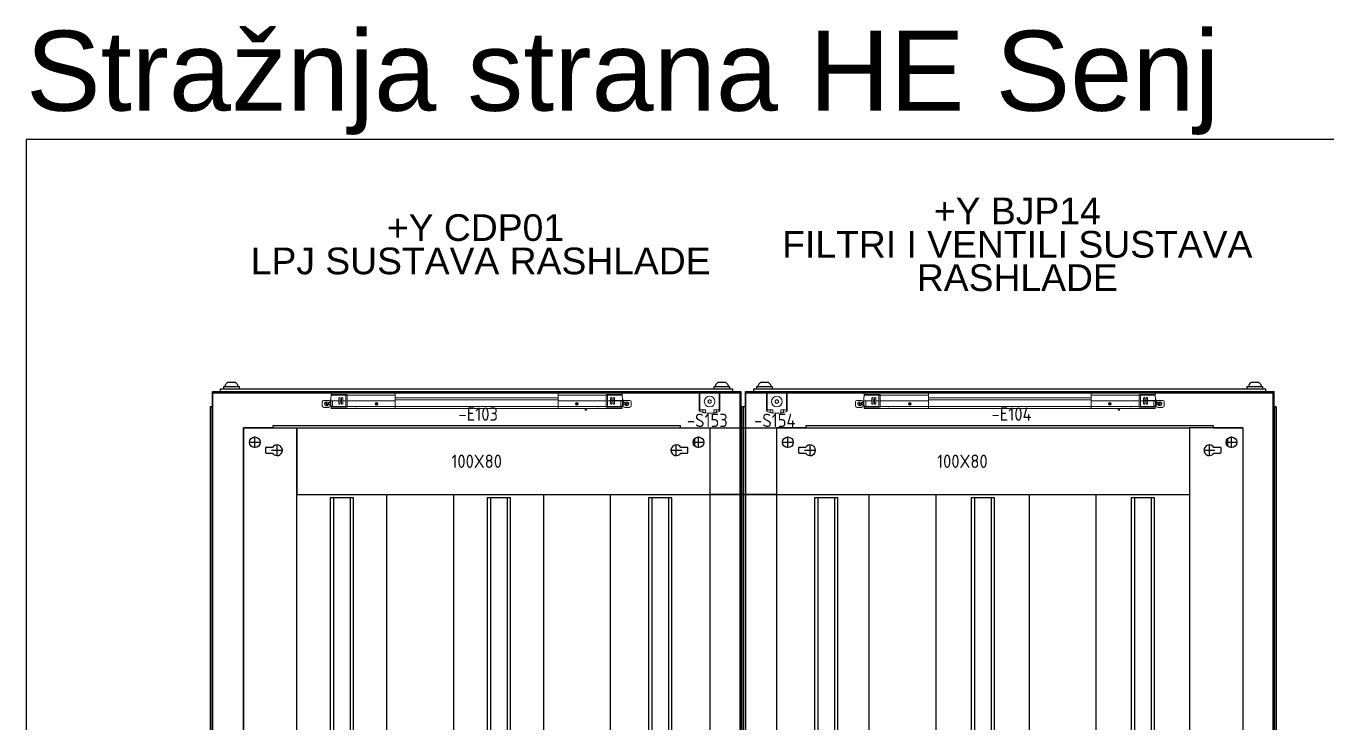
# Model space of a CAD drawing. Header units: millimetres. Extents: x 42151 to 59780, y 37376 to 44547.
# Drawn here: x 55880 to 57830, y 43502 to 44547 of the extents above; entities that cross this region are included whole.
import ezdxf

# ---------------------------------------------------------------- set-up
doc = ezdxf.new("R2010")
doc.units = ezdxf.units.MM
doc.layers.add('! NO PLOT !', color=7, linetype='Continuous', true_color=0xff75dd, plot=False)
doc.layers.add('000-PI-Oprema', color=30, linetype='Continuous', lineweight=5)
for name, color, linetype in [('000-PI-ORMAR', 2, 'Continuous'), ('002-PI-Kabelska kanalica', 150, 'Continuous'), ('004-PI-DIN Šina', 3, 'Continuous'), ('AUT_7', 7, 'Continuous'), ('SI-Ormari', 51, 'Continuous')]:
    doc.layers.add(name, color=color, linetype=linetype)
doc.styles.add('OPIS', font='arial.ttf')
doc.styles.add('PI0', font='isocpeur.ttf', dxfattribs={"width": 0.9})
doc.styles.get("Standard").update_dxf_attribs({"font": 'arial.ttf'})

# ---------------------------------------------------------------- blocks, each defined once
blk = doc.blocks.new('2000x800_montazna ploca')
at = {"layer": '! NO PLOT !'}
for p, q in [((-4325.1, 1624.7), (-4308.3, 1624.7)), ((-4316.7, 1616.3), (-4316.7, 1633.1)), ((-4283.4, 1604.3), (-4283.4, 1621.1)), ((-3685, 1604.3), (-3685, 1621.1)), ((-3660.1, 1624.7), (-3643.3, 1624.7)), ((-3657.7, 1630), (-3657.7, 1619.4)), ((-3651.7, 1616.3), (-3651.7, 1633.1)), ((-4300.9, 1615.9), (-4300.9, 1609.5)), ((-4290.2, 1616.9), (-4299.9, 1616.9)), ((-4299.9, 1608.5), (-4290.2, 1608.5)), ((-4291.8, 1612.7), (-4275, 1612.7)), ((-3693.4, 1612.7), (-3676.6, 1612.7)), ((-3668.5, 1616.9), (-3678.2, 1616.9)), ((-3678.2, 1608.5), (-3668.5, 1608.5)), ((-3667.5, 1609.5), (-3667.5, 1615.9)), ((-4316.7, -230.7), (-4316.7, -213.9)), ((-4300.9, -207.1), (-4300.9, -213.5)), ((-4290.2, -206.1), (-4299.9, -206.1)), ((-4291.8, -210.3), (-4275, -210.3)), ((-4283.4, -218.7), (-4283.4, -201.9)), ((-3693.4, -210.3), (-3676.6, -210.3)), ((-3685, -218.7), (-3685, -201.9)), ((-3668.5, -206.1), (-3678.2, -206.1)), ((-3667.5, -213.5), (-3667.5, -207.1)), ((-3651.7, -230.7), (-3651.7, -213.9)), ((-4325.1, -222.3), (-4308.3, -222.3)), ((-4299.9, -214.5), (-4290.2, -214.5)), ((-3678.2, -214.5), (-3668.5, -214.5)), ((-3660.1, -222.3), (-3643.3, -222.3))]:
    blk.add_line(p, q, dxfattribs=at)
for centre in [(-4316.7, 1624.7), (-3651.7, 1624.7), (-4316.7, -222.3), (-3651.7, -222.3)]:
    blk.add_circle(centre, 8, dxfattribs=at)
for centre, radius, start, end in [((-4283.4, 1612.7), 8, 211.6682, 148.3318), ((-3685, 1612.7), 8, 31.6682, 328.3318), ((-4299.9, 1615.9), 1, 90, 180), ((-4299.9, 1609.5), 1, 180, 270), ((-3668.5, 1615.9), 1, 0, 90), ((-3668.5, 1609.5), 1, 270, 0), ((-4299.9, -207.1), 1, 90, 180), ((-4299.9, -213.5), 1, 180, 270), ((-4283.4, -210.3), 8, 211.6682, 148.3318), ((-3685, -210.3), 8, 31.6682, 328.3318), ((-3668.5, -207.1), 1, 360, 90), ((-3668.5, -213.5), 1, 270, 0)]:
    blk.add_arc(centre, radius, start, end, dxfattribs=at)
at = {"layer": '000-PI-ORMAR'}
for p, q in [((-4289.7, 1646.2), (-4333.7, 1646.2)), ((-4333.7, 1646.2), (-4333.7, -243.8)), ((-4289.7, 1649.2), (-4289.7, 1646.2)), ((-3678.7, 1649.2), (-4289.7, 1649.2)), ((-3678.7, 1646.2), (-3678.7, 1649.2)), ((-3678.7, 1646.2), (-3634.7, 1646.2)), ((-3634.7, 1646.2), (-3634.7, -243.8)), ((-4333.7, -243.8), (-4289.7, -243.8)), ((-4289.7, -243.8), (-4289.7, -246.8)), ((-3678.7, -246.8), (-4289.7, -246.8)), ((-3634.7, -243.8), (-3678.7, -243.8)), ((-3678.7, -246.8), (-3678.7, -243.8))]:
    blk.add_line(p, q, dxfattribs=at)
blk = doc.blocks.new('*U162')
at = {"layer": '002-PI-Kabelska kanalica'}
for p, q in [((-20, 1238), (80, 1238)), ((-20, -100), (-20, 1238)), ((80, -100), (80, 1238)), ((-20, -100), (80, -100))]:
    blk.add_line(p, q, dxfattribs=at)
blk = doc.blocks.new('*U163')
at = {"layer": '002-PI-Kabelska kanalica'}
for p, q in [((-20, 1672), (60, 1672)), ((-20, -100), (-20, 1672)), ((60, -100), (60, 1672)), ((-20, -100), (60, -100))]:
    blk.add_line(p, q, dxfattribs=at)
blk = doc.blocks.new('*U161')
at = {"layer": '002-PI-Kabelska kanalica'}
for p, q in [((-20, 1472), (80, 1472)), ((-20, -100), (-20, 1472)), ((80, -100), (80, 1472)), ((-20, -100), (80, -100))]:
    blk.add_line(p, q, dxfattribs=at)
blk = doc.blocks.new('*U164')
at = {"layer": '004-PI-DIN Šina'}
blk.add_lwpolyline([(1560, -17.5), (1560, 17.5), (0, 17.5), (0, -17.5)], close=True, dxfattribs=at)
for points in [[(0, 12.5), (1560, 12.5)], [(0, -12.5), (1560, -12.5)]]:
    blk.add_lwpolyline(points, dxfattribs=at)
blk = doc.blocks.new('*U225')
at = {"layer": '004-PI-DIN Šina'}
blk.add_lwpolyline([(1370, -17.5), (1370, 17.5), (0, 17.5), (0, -17.5)], close=True, dxfattribs=at)
for points in [[(0, 12.5), (1370, 12.5)], [(0, -12.5), (1370, -12.5)]]:
    blk.add_lwpolyline(points, dxfattribs=at)
blk = doc.blocks.new('SZ 2500200')
at = {"layer": '000-PI-Oprema'}
for p, q in [((-218.5, 11.5), (-218.2, 23)), ((-194.1, 21), (-218.3, 21)), ((-194.1, 20.8), (-218.3, 20.8)), ((-218.3, 20.1), (-196.1, 20.1)), ((-218.2, 23), (-122, 23)), ((-216.6, 21), (-216.6, 20.8)), ((-216.3, 20.8), (-216.3, 21)), ((-208.8, 20.8), (-208.8, 21)), ((-204.2, 20.8), (-204.2, 21)), ((-196.7, 20.8), (-196.7, 21)), ((-196.4, 20.8), (-196.4, 21)), ((-196.1, 20.8), (-196, 11.5)), ((-194, 11.5), (-194.1, 21)), ((-194.1, 20.1), (-122, 20.1)), ((-122, 23), (-122, 0)), ((122, 23), (122, 0)), ((218.2, 23), (122, 23)), ((194.1, 20.1), (122, 20.1)), ((194, 11.5), (194.1, 21)), ((194.1, 21), (218.3, 21)), ((194.1, 20.8), (218.3, 20.8)), ((196.1, 20.8), (196, 11.5)), ((218.3, 20.1), (196.1, 20.1)), ((196.4, 21), (196.4, 20.8)), ((196.7, 20.8), (196.7, 21)), ((204.2, 20.8), (204.2, 21)), ((208.8, 20.8), (208.8, 21)), ((216.3, 20.8), (216.3, 21)), ((216.6, 20.8), (216.6, 21)), ((218.5, 11.5), (218.2, 23)), ((-231.4, 4), (-231.4, 10)), ((-228.8, 12.2), (-222.1, 12.2)), ((-222.1, 1.8), (-228.8, 1.8)), ((-228.2, 7), (-221.8, 7)), ((-225, 3.8), (-225, 10.2)), ((-224, 6.4), (-224.7, 5.9)), ((-224.7, 5.9), (-224.7, 5.6)), ((-224.7, 5.6), (-223.1, 5.6)), ((-223.4, 6.4), (-224, 6.4)), ((-221.3, 9.4), (-223.4, 6.4)), ((-222.7, 6.1), (-220.2, 6.1)), ((-220, 9.4), (-221.3, 9.4)), ((-220.3, 7.9), (-220, 9.4)), ((-220.2, 6.1), (-220.2, 5.8)), ((-218.4, 7.6), (-220, 7.6)), ((-220, 5.6), (-218.3, 5.5)), ((-219.5, 10), (-219.5, 9.1)), ((-219.5, 4.9), (-219.5, 4)), ((-218.4, 8.7), (-219.1, 8.7)), ((-218.3, 5.3), (-219.1, 5.3)), ((-218.5, 13.1), (-218.9, 12.9)), ((-218.9, 12.9), (-218.9, 9.7)), ((-218.9, 9.7), (-218.4, 9.5)), ((-218.9, 9.7), (-218.5, 9.7)), ((-218.8, 7.6), (-218.8, 8.7)), ((-218.8, 7.2), (-218.8, 7.3)), ((-218.8, 7.3), (-218.8, 7.3)), ((-218.8, 7.3), (-218.8, 7.3)), ((-218.8, 7.3), (-218.7, 7.3)), ((-218.8, 7.1), (-218.8, 7.2)), ((-218.8, 7.2), (-218.8, 7.2)), ((-218.8, 7.2), (-218.8, 7.2)), ((-218.8, 7.2), (-218.8, 7.2)), ((-218.8, 7.2), (-218.8, 7.2)), ((-218.8, 7.1), (-218.8, 7.1)), ((-218.8, 7), (-218.8, 7.1)), ((-218.8, 7.1), (-218.8, 7.1)), ((-218.8, 7.1), (-218.8, 7.1)), ((-218.8, 6.9), (-218.8, 7)), ((-218.8, 7), (-218.8, 7)), ((-218.8, 7), (-218.8, 7)), ((-218.8, 7), (-218.8, 7)), ((-218.7, 6.9), (-218.8, 6.9)), ((-218.8, 6.9), (-218.8, 6.9)), ((-218.8, 6.9), (-218.8, 6.9)), ((-218.8, 5.3), (-218.8, 5.6)), ((-218.7, 7.4), (-218.4, 7.5)), ((-218.7, 7.3), (-218.7, 7.4)), ((-218.7, 6.8), (-218.7, 7.4)), ((-218.7, 7.3), (-218.7, 7.3)), ((-218.7, 6.8), (-218.7, 6.9)), ((-218.7, 6.9), (-218.7, 6.9)), ((-218.4, 6.6), (-218.7, 6.8)), ((-218.2, 0), (-218.5, 11.5)), ((-218.5, 11.4), (-206.7, 11.4)), ((-218.5, 7.6), (-218.5, 8.7)), ((-218.5, 5.3), (-218.5, 5.6)), ((-218.3, 2.9), (-196.1, 2.9)), ((-194.1, 2.2), (-218.3, 2.2)), ((-218.3, 2), (-194.1, 2)), ((-218.2, 0), (-122, 0)), ((-216.6, 2.2), (-216.6, 2)), ((-216.3, 2), (-216.3, 2.2)), ((-215.9, 12.1), (-215.9, 1.9)), ((-208.8, 2), (-208.8, 2.2)), ((-208.3, 0.3), (-208.3, 0)), ((-206.6, 15.8), (-206.7, 15.8)), ((-206.7, 15.8), (-206.7, 15.7)), ((-206.7, 15.7), (-206.7, 15.6)), ((-206.7, 15.6), (-206.7, 15.5)), ((-206.7, 15.5), (-206.7, 7.5)), ((-206.7, 7.5), (-206.7, 7.4)), ((-206.7, 7.4), (-206.7, 7.3)), ((-206.7, 7.3), (-206.7, 7.2)), ((-206.7, 7.2), (-206.6, 7.2)), ((-206.5, 16.1), (-206.6, 16)), ((-206.6, 16), (-206.6, 15.9)), ((-206.6, 15.9), (-206.6, 15.8)), ((-206.6, 7.2), (-206.6, 7.1)), ((-206.6, 7.1), (-206.6, 7)), ((-206.6, 7), (-206.5, 6.9)), ((-206.4, 16.2), (-206.5, 16.1)), ((-206.5, 16.1), (-206.5, 16.1)), ((-206.5, 6.9), (-206.5, 6.9)), ((-206.5, 6.9), (-206.4, 6.8)), ((-206.3, 16.3), (-206.4, 16.2)), ((-206.4, 6.8), (-206.3, 6.7)), ((-206.2, 16.4), (-206.3, 16.3)), ((-206.3, 16.3), (-206.3, 16.3)), ((-206.3, 6.7), (-206.3, 6.7)), ((-206.3, 6.7), (-206.2, 6.6)), ((-206.1, 16.4), (-206.2, 16.4)), ((-206.2, 6.6), (-206.1, 6.6)), ((-206, 16.4), (-206.1, 16.4)), ((-206.1, 6.6), (-206, 6.6)), ((-205.9, 16.5), (-206, 16.5)), ((-206, 16.5), (-206, 16.4)), ((-206, 6.6), (-206, 6.5)), ((-206, 6.5), (-205.9, 6.5)), ((-205.8, 16.5), (-205.9, 16.5)), ((-205.9, 6.5), (-205.8, 6.5)), ((-205.7, 16.5), (-205.8, 16.5)), ((-205.8, 6.5), (-205.7, 6.5)), ((-205.6, 16.5), (-205.7, 16.5)), ((-205.7, 6.5), (-205.6, 6.5)), ((-205.5, 16.5), (-205.6, 16.5)), ((-205.6, 6.5), (-205.5, 6.5)), ((-205.4, 16.5), (-205.5, 16.5)), ((-205.5, 6.5), (-205.4, 6.5)), ((-205.4, 16.4), (-205.4, 16.5)), ((-205.3, 16.4), (-205.4, 16.4)), ((-205.4, 6.5), (-205.4, 6.6)), ((-205.4, 6.6), (-205.3, 6.6)), ((-205.2, 16.4), (-205.3, 16.4)), ((-205.3, 6.6), (-205.2, 6.6)), ((-205.1, 16.3), (-205.2, 16.4)), ((-205.2, 6.6), (-205.1, 6.7)), ((-205, 16.2), (-205.1, 16.3)), ((-205.1, 16.3), (-205.1, 16.3)), ((-205.1, 6.7), (-205, 6.8)), ((-205.1, 6.7), (-205.1, 6.7)), ((-204.9, 16.1), (-205, 16.2)), ((-205, 6.8), (-204.9, 6.9)), ((-204.8, 16), (-204.9, 16.1)), ((-204.9, 16.1), (-204.9, 16.1)), ((-204.9, 6.9), (-204.8, 7)), ((-204.9, 6.9), (-204.9, 6.9)), ((-204.8, 15.9), (-204.8, 16)), ((-204.8, 15.8), (-204.8, 15.9)), ((-204.7, 15.8), (-204.8, 15.8)), ((-204.8, 7.1), (-204.8, 7.2)), ((-204.8, 7.2), (-204.7, 7.2)), ((-204.8, 7), (-204.8, 7.1)), ((-204.7, 15.7), (-204.7, 15.8)), ((-204.7, 15.6), (-204.7, 15.7)), ((-204.7, 15.5), (-204.7, 15.6)), ((-204.7, 7.5), (-204.7, 15.5)), ((-204.7, 11.4), (-202.7, 11.4)), ((-204.7, 7.4), (-204.7, 7.5)), ((-204.7, 7.3), (-204.7, 7.4)), ((-204.7, 7.2), (-204.7, 7.3)), ((-204.2, 2), (-204.2, 2.2)), ((-202.6, 15.8), (-202.7, 15.8)), ((-202.7, 15.8), (-202.7, 15.7)), ((-202.7, 15.7), (-202.7, 15.6)), ((-202.7, 15.6), (-202.7, 15.5)), ((-202.7, 15.5), (-202.7, 7.5)), ((-202.7, 7.5), (-202.7, 7.4)), ((-202.7, 7.4), (-202.7, 7.3)), ((-202.7, 7.3), (-202.7, 7.2)), ((-202.7, 7.2), (-202.6, 7.2)), ((-202.5, 16.1), (-202.6, 16)), ((-202.6, 16), (-202.6, 15.9)), ((-202.6, 15.9), (-202.6, 15.8)), ((-202.6, 7.2), (-202.6, 7.1)), ((-202.6, 7.1), (-202.6, 7)), ((-202.6, 7), (-202.5, 6.9)), ((-202.4, 16.2), (-202.5, 16.1)), ((-202.5, 16.1), (-202.5, 16.1)), ((-202.5, 6.9), (-202.5, 6.9)), ((-202.5, 6.9), (-202.4, 6.8)), ((-202.3, 16.3), (-202.4, 16.2)), ((-202.4, 6.8), (-202.3, 6.7)), ((-202.2, 16.4), (-202.3, 16.3)), ((-202.3, 16.3), (-202.3, 16.3)), ((-202.3, 6.7), (-202.3, 6.7)), ((-202.3, 6.7), (-202.2, 6.6)), ((-202.1, 16.4), (-202.2, 16.4)), ((-202.2, 6.6), (-202.1, 6.6)), ((-202, 16.4), (-202.1, 16.4)), ((-202.1, 6.6), (-202, 6.6)), ((-201.9, 16.5), (-202, 16.5)), ((-202, 16.5), (-202, 16.4)), ((-202, 6.6), (-202, 6.5)), ((-202, 6.5), (-201.9, 6.5)), ((-201.8, 16.5), (-201.9, 16.5)), ((-201.9, 6.5), (-201.8, 6.5)), ((-201.7, 16.5), (-201.8, 16.5)), ((-201.8, 6.5), (-201.7, 6.5)), ((-201.6, 16.5), (-201.7, 16.5)), ((-201.7, 6.5), (-201.6, 6.5)), ((-201.5, 16.5), (-201.6, 16.5)), ((-201.6, 6.5), (-201.5, 6.5)), ((-201.4, 16.5), (-201.5, 16.5)), ((-201.5, 6.5), (-201.4, 6.5)), ((-201.4, 16.4), (-201.4, 16.5)), ((-201.3, 16.4), (-201.4, 16.4)), ((-201.4, 6.5), (-201.4, 6.6)), ((-201.4, 6.6), (-201.3, 6.6)), ((-201.2, 16.4), (-201.3, 16.4)), ((-201.3, 6.6), (-201.2, 6.6)), ((-201.1, 16.3), (-201.2, 16.4)), ((-201.2, 6.6), (-201.1, 6.7)), ((-201, 16.2), (-201.1, 16.3)), ((-201.1, 16.3), (-201.1, 16.3)), ((-201.1, 6.7), (-201, 6.8)), ((-201.1, 6.7), (-201.1, 6.7)), ((-200.9, 16.1), (-201, 16.2)), ((-201, 6.8), (-200.9, 6.9)), ((-200.8, 16), (-200.9, 16.1)), ((-200.9, 16.1), (-200.9, 16.1)), ((-200.9, 6.9), (-200.8, 7)), ((-200.9, 6.9), (-200.9, 6.9)), ((-200.8, 15.9), (-200.8, 16)), ((-200.8, 15.8), (-200.8, 15.9)), ((-200.7, 15.8), (-200.8, 15.8)), ((-200.8, 7.1), (-200.8, 7.2)), ((-200.8, 7.2), (-200.7, 7.2)), ((-200.8, 7), (-200.8, 7.1)), ((-200.7, 15.7), (-200.7, 15.8)), ((-200.7, 15.6), (-200.7, 15.7)), ((-200.7, 15.5), (-200.7, 15.6)), ((-200.7, 7.5), (-200.7, 15.5)), ((-200.7, 11.4), (-196, 11.4)), ((-200.7, 7.4), (-200.7, 7.5)), ((-200.7, 7.3), (-200.7, 7.4)), ((-200.7, 7.2), (-200.7, 7.3)), ((-196.7, 2), (-196.7, 2.2)), ((-196.4, 2), (-196.4, 2.2)), ((-196, 11.5), (-196.1, 2.2)), ((-194.1, 2), (-194, 11.5)), ((-194.1, 2.9), (-122, 2.9)), ((-194, 11.4), (-122, 11.4)), ((-181.4, 1), (-181.4, 0)), ((-181.4, -0.1), (-181.4, 1)), ((-152.1, 7), (-147.9, 7)), ((-150, 4.9), (-150, 9.1)), ((122, 16), (-122, 16)), ((122, 15.9), (-122, 15.9)), ((122, 12.9), (-122, 12.9)), ((122, 3.1), (-122, 3.1)), ((122, 0.1), (-122, 0.1)), ((122, 0), (-122, 0)), ((194, 11.4), (122, 11.4)), ((194.1, 2.9), (122, 2.9)), ((218.2, 0), (122, 0)), ((147.9, 7), (152.1, 7)), ((150, 4.9), (150, 9.1)), ((162.7, -2.5), (162.7, 0)), ((164.7, -2.5), (164.7, 0)), ((181.5, 1), (181.5, 0)), ((181.5, -0.1), (181.5, 1)), ((194.1, 2), (194, 11.5)), ((194.1, 2.2), (218.3, 2.2)), ((218.3, 2), (194.1, 2)), ((196, 11.5), (196.1, 2.2)), ((200.7, 11.4), (196, 11.4)), ((218.3, 2.9), (196.1, 2.9)), ((196.4, 2.2), (196.4, 2)), ((196.7, 2), (196.7, 2.2)), ((200.2, 12), (228.8, 12)), ((200.7, 7.5), (200.7, 15.5)), ((202.7, 15.5), (202.7, 7.5)), ((204.7, 11.4), (202.7, 11.4)), ((204.2, 2), (204.2, 2.2)), ((204.7, 7.5), (204.7, 15.5)), ((206.7, 15.5), (206.7, 7.5)), ((218.5, 11.4), (206.7, 11.4)), ((208.3, 0.3), (208.3, 0)), ((208.8, 2), (208.8, 2.2)), ((215.9, 12.1), (215.9, 1.9)), ((216.3, 2), (216.3, 2.2)), ((216.6, 2), (216.6, 2.2)), ((218.2, 0), (218.5, 11.5)), ((218.3, 5.5), (220, 5.6)), ((218.3, 5.3), (219.1, 5.3)), ((218.8, 14.3), (218.4, 14.3)), ((218.8, 14.2), (218.4, 14.2)), ((218.8, 13.7), (218.4, 13.7)), ((218.8, 13.5), (218.4, 13.5)), ((219, 9.7), (218.4, 9.5)), ((218.4, 8.7), (219.1, 8.7)), ((220, 7.6), (218.4, 7.6)), ((218.4, 7.5), (218.7, 7.4)), ((218.7, 6.8), (218.4, 6.6)), ((218.5, 13.1), (219, 12.9)), ((219, 9.7), (218.5, 9.7)), ((218.5, 8.7), (218.5, 7.6)), ((218.5, 5.6), (218.5, 5.3)), ((218.7, 6.8), (218.7, 7.4)), ((218.8, 14.3), (218.8, 13.5)), ((218.8, 8.7), (218.8, 7.6)), ((218.8, 5.6), (218.8, 5.3)), ((219, 12.9), (219, 9.7)), ((219.5, 9.1), (219.5, 10)), ((219.5, 4), (219.5, 4.9)), ((221.3, 9.4), (220, 9.4)), ((220, 9.4), (220.3, 7.9)), ((220.2, 6.1), (222.7, 6.1)), ((220.2, 5.8), (220.2, 6.1)), ((223.5, 6.4), (221.3, 9.4)), ((221.8, 7), (228.2, 7)), ((222.1, 12.2), (228.8, 12.2)), ((228.8, 1.8), (222.1, 1.8)), ((223.1, 5.6), (224.7, 5.6)), ((224, 6.4), (223.5, 6.4)), ((224.7, 5.9), (224, 6.4)), ((224.7, 5.6), (224.7, 5.9)), ((225, 3.8), (225, 10.2)), ((231.4, 10), (231.4, 4)), ((164.7, -2.5), (162.7, -2.5))]:
    blk.add_line(p, q, dxfattribs=at)
for points in [[(200.7, 15.5), (200.7, 15.6), (200.7, 15.7), (200.7, 15.8), (200.8, 15.8), (200.8, 15.9), (200.8, 16), (200.9, 16.1), (200.9, 16.1), (201, 16.2), (201.1, 16.3), (201.1, 16.3), (201.2, 16.4), (201.3, 16.4), (201.4, 16.4), (201.4, 16.5), (201.5, 16.5), (201.6, 16.5), (201.7, 16.5), (201.8, 16.5), (201.9, 16.5), (202, 16.5), (202, 16.4), (202.1, 16.4), (202.2, 16.4), (202.3, 16.3), (202.3, 16.3), (202.4, 16.2), (202.5, 16.1), (202.5, 16.1), (202.6, 16), (202.6, 15.9), (202.6, 15.8), (202.7, 15.8), (202.7, 15.7), (202.7, 15.6), (202.7, 15.5)], [(202.7, 7.5), (202.7, 7.4), (202.7, 7.3), (202.7, 7.2), (202.6, 7.2), (202.6, 7.1), (202.6, 7), (202.5, 6.9), (202.5, 6.9), (202.4, 6.8), (202.3, 6.7), (202.3, 6.7), (202.2, 6.6), (202.1, 6.6), (202, 6.6), (202, 6.5), (201.9, 6.5), (201.8, 6.5), (201.7, 6.5), (201.6, 6.5), (201.5, 6.5), (201.4, 6.5), (201.4, 6.6), (201.3, 6.6), (201.2, 6.6), (201.1, 6.7), (201.1, 6.7), (201, 6.8), (200.9, 6.9), (200.9, 6.9), (200.8, 7), (200.8, 7.1), (200.8, 7.2), (200.7, 7.2), (200.7, 7.3), (200.7, 7.4), (200.7, 7.5)], [(204.7, 15.5), (204.7, 15.6), (204.7, 15.7), (204.7, 15.8), (204.8, 15.8), (204.8, 15.9), (204.8, 16), (204.9, 16.1), (204.9, 16.1), (205, 16.2), (205.1, 16.3), (205.1, 16.3), (205.2, 16.4), (205.3, 16.4), (205.4, 16.4), (205.4, 16.5), (205.5, 16.5), (205.6, 16.5), (205.7, 16.5), (205.8, 16.5), (205.9, 16.5), (206, 16.5), (206, 16.4), (206.1, 16.4), (206.2, 16.4), (206.3, 16.3), (206.3, 16.3), (206.4, 16.2), (206.5, 16.1), (206.5, 16.1), (206.6, 16), (206.6, 15.9), (206.6, 15.8), (206.7, 15.8), (206.7, 15.7), (206.7, 15.6), (206.7, 15.5)], [(206.7, 7.5), (206.7, 7.4), (206.7, 7.3), (206.7, 7.2), (206.6, 7.2), (206.6, 7.1), (206.6, 7), (206.5, 6.9), (206.5, 6.9), (206.4, 6.8), (206.3, 6.7), (206.3, 6.7), (206.2, 6.6), (206.1, 6.6), (206, 6.6), (206, 6.5), (205.9, 6.5), (205.8, 6.5), (205.7, 6.5), (205.6, 6.5), (205.5, 6.5), (205.4, 6.5), (205.4, 6.6), (205.3, 6.6), (205.2, 6.6), (205.1, 6.7), (205.1, 6.7), (205, 6.8), (204.9, 6.9), (204.9, 6.9), (204.8, 7), (204.8, 7.1), (204.8, 7.2), (204.7, 7.2), (204.7, 7.3), (204.7, 7.4), (204.7, 7.5)], [(218.7, 7.4), (218.7, 7.3), (218.7, 7.3), (218.8, 7.3), (218.8, 7.3), (218.8, 7.3), (218.8, 7.2), (218.8, 7.2), (218.8, 7.2), (218.8, 7.2), (218.8, 7.1), (218.8, 7.1), (218.8, 7.1)], [(218.8, 7.1), (218.8, 7.1), (218.8, 7), (218.8, 7), (218.8, 7), (218.8, 7), (218.8, 6.9), (218.8, 6.9), (218.8, 6.9), (218.8, 6.9), (218.7, 6.9), (218.7, 6.9), (218.7, 6.8)]]:
    blk.add_lwpolyline(points, dxfattribs=at)
for centre, radius in [((-150, 7), 1.98), ((-150, 7), 1.76), ((-150, 7), 1.31), ((150, 7), 1.98), ((150, 7), 1.76), ((150, 7), 1.31)]:
    blk.add_circle(centre, radius, dxfattribs=at)
for centre, radius, start, end in [((-229.4, 10), 2, 90, 180), ((-229.4, 4), 2, 180, 270), ((-229.4, 13), 1, 270, 306.8699), ((-229.4, 1), 1, 53.1301, 90), ((-225, 7), 3.05, 23.0521, 341.8518), ((-223.1, 5.9), 0.3, 270, 354.2608), ((-222.7, 5.8), 0.2, 90, 174.2608), ((-221.5, 13), 1, 233.1301, 270), ((-221.5, 1), 1, 90, 126.8699), ((-221.5, 10), 2, 0, 90), ((-221.5, 4), 2, 270, 0), ((-220, 7.8), 0.25, 170, 270), ((-219.9, 5.8), 0.2, 180, 268.4089), ((-219.1, 9.1), 0.4, 180, 270), ((-219.1, 4.9), 0.4, 90, 180), ((219.1, 9.1), 0.4, 270, 0), ((219.1, 4.9), 0.4, 0, 90), ((221.5, 10), 2, 90, 180), ((221.5, 4), 2, 180, 270), ((220, 7.8), 0.25, 270, 10), ((220, 5.8), 0.2, 271.5911, 0), ((221.5, 13), 1, 270, 306.8699), ((221.5, 1), 1, 53.1301, 90), ((225, 7), 3.05, 198.1482, 156.9479), ((222.7, 5.8), 0.2, 5.7392, 90), ((223.1, 5.9), 0.3, 185.7392, 270), ((229.4, 13), 1, 233.1301, 270), ((229.4, 1), 1, 90, 126.8699), ((229.4, 10), 2, 0, 90), ((229.4, 4), 2, 270, 0)]:
    blk.add_arc(centre, radius, start, end, dxfattribs=at)
blk = doc.blocks.new('SZ 2500460')
at = {"layer": '000-PI-Oprema'}
for p, q in [((-15.5, -27.1), (-15.5, -0.1)), ((15.5, -0.1), (-15.5, -0.1)), ((-14.5, -25.1), (-14.5, -0.1)), ((14.5, -25.1), (14.5, -0.1)), ((15.5, -27.1), (15.5, -0.1)), ((-6.2, -25.1), (-15.5, -25.1)), ((-14.5, -26.4), (-14.5, -25.1)), ((-10.2, -28.8), (-10.2, -25.1)), ((-6.2, -29.6), (-6.2, -25.1)), ((15.5, -25.1), (6.2, -25.1)), ((6.2, -29.6), (6.2, -25.1)), ((10.2, -28.8), (10.2, -25.1)), ((14.5, -26.4), (14.5, -25.1))]:
    blk.add_line(p, q, dxfattribs=at)
for points in [[(0, -15.1), (0.2, -15.1), (0.4, -15.1), (0.6, -15), (0.9, -14.9), (1.1, -14.9), (1.2, -14.8), (1.4, -14.6), (1.6, -14.5), (1.8, -14.4), (1.9, -14.2), (2, -14), (2.2, -13.8), (2.3, -13.7), (2.3, -13.5), (2.4, -13.2), (2.5, -13), (2.5, -12.8), (2.5, -12.6), (2.5, -12.4), (2.5, -12.2), (2.4, -12), (2.3, -11.7), (2.3, -11.5), (2.2, -11.3), (2, -11.2), (1.9, -11), (1.8, -10.8), (1.6, -10.7), (1.4, -10.6), (1.2, -10.4), (1.1, -10.3), (0.9, -10.3), (0.6, -10.2), (0.4, -10.1), (0.2, -10.1), (0, -10.1), (-0.2, -10.1), (-0.4, -10.1), (-0.6, -10.2), (-0.9, -10.3), (-1.1, -10.3), (-1.3, -10.4), (-1.4, -10.6), (-1.6, -10.7), (-1.8, -10.8), (-1.9, -11), (-2, -11.2), (-2.2, -11.3), (-2.3, -11.5), (-2.3, -11.7), (-2.4, -12), (-2.5, -12.2), (-2.5, -12.4), (-2.5, -12.6), (-2.5, -12.8), (-2.5, -13), (-2.4, -13.2), (-2.3, -13.5), (-2.3, -13.7), (-2.2, -13.8), (-2, -14), (-1.9, -14.2), (-1.8, -14.4), (-1.6, -14.5), (-1.4, -14.6), (-1.3, -14.8), (-1.1, -14.9), (-0.9, -14.9), (-0.6, -15), (-0.4, -15.1), (-0.2, -15.1), (0, -15.1)], [(-15.5, -26.1), (-15.5, -26.1), (-15.5, -26.1), (-15.4, -26.1), (-15.3, -26.2), (-15.2, -26.2), (-15.1, -26.2), (-15, -26.3), (-14.8, -26.3), (-14.7, -26.4), (-14.5, -26.4)], [(-10.2, -28.8), (-9.9, -28.9), (-9.5, -29), (-9.2, -29.1), (-8.9, -29.2), (-8.5, -29.2), (-8.2, -29.3), (-7.9, -29.3), (-7.7, -29.4), (-7.4, -29.4), (-7.2, -29.5), (-7, -29.5), (-6.8, -29.5), (-6.6, -29.6), (-6.5, -29.6), (-6.4, -29.6), (-6.3, -29.6), (-6.2, -29.6), (-6.2, -29.6)], [(6.2, -29.6), (6.2, -29.6), (6.3, -29.6), (6.3, -29.6), (6.4, -29.6), (6.5, -29.6), (6.7, -29.6), (6.9, -29.5), (7.1, -29.5), (7.3, -29.5), (7.5, -29.4), (7.8, -29.4), (8, -29.3), (8.3, -29.3), (8.6, -29.2), (8.9, -29.1), (9.2, -29.1), (9.7, -29), (10.2, -28.8)], [(14.5, -26.4), (14.7, -26.4), (14.8, -26.3), (15, -26.3), (15.2, -26.2), (15.3, -26.2), (15.4, -26.1), (15.4, -26.1), (15.5, -26.1), (15.5, -26.1)]]:
    blk.add_lwpolyline(points, dxfattribs=at)
for radius in [8, 2.5]:
    blk.add_circle((0, -12.6), radius, dxfattribs=at)
for start, end in [(248.3431, 255.9448), (261.511, 278.489), (284.0552, 291.6569)]:
    blk.add_arc((0, 11.9), 42, start, end, dxfattribs=at)

msp = doc.modelspace()

# ---------------------------------------------------------------- linework, layer by layer
at = {"layer": '! NO PLOT !', "ltscale": 0.25}
msp.add_lwpolyline([(55880.237, 44376.997), (55880.237, 41506.997), (58030.237, 41506.997), (58030.237, 42491.997), (59780.237, 42491.997), (59780.237, 44376.997), (55880.237, 44376.997)], dxfattribs=at)
at = {"layer": '000-PI-ORMAR'}
for p, q in [((56194.237, 44012.747), (56182.237, 44012.747)), ((56929.237, 44012.747), (56917.237, 44012.747)), ((56993.237, 44012.747), (56981.237, 44012.747)), ((57728.237, 44012.747), (57716.237, 44012.747)), ((56159.737, 43999.247), (56171.987, 43999.247)), ((56159.737, 43976.109), (56159.737, 43999.247)), ((56159.749, 43996.747), (56159.749, 42012.247)), ((56951.749, 43996.747), (56159.749, 43996.747)), ((56161.237, 43996.747), (56161.237, 43997.747)), ((56161.237, 43997.747), (56171.987, 43997.747)), ((56171.987, 43996.747), (56171.987, 44003.247)), ((56171.987, 44003.247), (56939.487, 44003.247)), ((56171.987, 43999.247), (56939.487, 43999.247)), ((56171.987, 43997.747), (56939.487, 43997.747)), ((56200.237, 44006.147), (56176.237, 44006.147)), ((56176.237, 44006.147), (56176.237, 44003.247)), ((56200.237, 44003.247), (56200.237, 44006.147)), ((56935.237, 44006.147), (56911.237, 44006.147)), ((56911.237, 44006.147), (56911.237, 44003.247)), ((56935.237, 44003.247), (56935.237, 44006.147)), ((56939.487, 43996.747), (56939.487, 44003.247)), ((56939.487, 43999.247), (56951.737, 43999.247)), ((56939.487, 43997.747), (56950.237, 43997.747)), ((56950.237, 43997.747), (56950.237, 43996.747)), ((56950.237, 43996.747), (56950.237, 42012.247)), ((56951.737, 43999.247), (56951.737, 43996.747)), ((56951.737, 43996.747), (56951.737, 42012.247)), ((56951.749, 42012.247), (56951.749, 43996.747)), ((56958.737, 43999.247), (56970.987, 43999.247)), ((56958.737, 43976.109), (56958.737, 43999.247)), ((56958.749, 43996.747), (56958.749, 42012.247)), ((57750.749, 43996.747), (56958.749, 43996.747)), ((56960.237, 43996.747), (56960.237, 43997.747)), ((56960.237, 43997.747), (56970.987, 43997.747)), ((56970.987, 43996.747), (56970.987, 44003.247)), ((56970.987, 44003.247), (57738.487, 44003.247)), ((56970.987, 43999.247), (57738.487, 43999.247)), ((56970.987, 43997.747), (57738.487, 43997.747)), ((56999.237, 44006.147), (56975.237, 44006.147)), ((56975.237, 44006.147), (56975.237, 44003.247)), ((56999.237, 44003.247), (56999.237, 44006.147)), ((57734.237, 44006.147), (57710.237, 44006.147)), ((57710.237, 44006.147), (57710.237, 44003.247)), ((57734.237, 44003.247), (57734.237, 44006.147)), ((57738.487, 43996.747), (57738.487, 44003.247)), ((57738.487, 43999.247), (57750.737, 43999.247)), ((57738.487, 43997.747), (57749.237, 43997.747)), ((57749.237, 43997.747), (57749.237, 43996.747)), ((57749.237, 43996.747), (57749.237, 42012.247)), ((57750.737, 43999.247), (57750.737, 43996.747)), ((57750.737, 43996.747), (57750.737, 42012.247)), ((57750.749, 42012.247), (57750.749, 43996.747)), ((56156.237, 43976.247), (56156.237, 42025.247)), ((56158.956, 43976.247), (56156.237, 43976.247)), ((56159.749, 43976.107), (56158.956, 43976.247)), ((56158.956, 43976.247), (56158.956, 42025.247)), ((56952.518, 43976.247), (56951.749, 43976.111)), ((56955.237, 43976.247), (56952.518, 43976.247)), ((56952.518, 43976.247), (56952.518, 42025.247)), ((56955.237, 43976.247), (56955.237, 42025.247)), ((56955.237, 43976.247), (56955.237, 42025.247)), ((56957.956, 43976.247), (56955.237, 43976.247)), ((56958.749, 43976.107), (56957.956, 43976.247)), ((56957.956, 43976.247), (56957.956, 42025.247)), ((57751.518, 43976.247), (57750.749, 43976.111)), ((57754.237, 43976.247), (57751.518, 43976.247)), ((57751.518, 43976.247), (57751.518, 42025.247)), ((57754.237, 43976.247), (57754.237, 42025.247))]:
    msp.add_line(p, q, dxfattribs=at)
for centre, start, end in [((56188.632, 44003.552), 124.82083, 166.605416), ((56187.842, 44003.552), 13.394584, 55.17917), ((56923.632, 44003.552), 124.82083, 166.605416), ((56922.842, 44003.552), 13.394584, 55.17917), ((56987.632, 44003.552), 124.82083, 166.605416), ((56986.842, 44003.552), 13.394584, 55.17917), ((57722.632, 44003.552), 124.82083, 166.605416), ((57721.842, 44003.552), 13.394584, 55.17917)]:
    msp.add_arc(centre, 11.2, start, end, dxfattribs=at)

# ---------------------------------------------------------------- block references
for p in [(60539.907, 42298.559), (61338.907, 42298.559)]:
    msp.add_blockref('2000x800_montazna ploca', p)
for name, p, rotation in [('*U162', (56386.237, 43924.747), 270), ('*U163', (57684.237, 43844.747), 180), ('*U164', (56353.737, 43839.747), 270), ('*U164', (56588.737, 43839.747), 270), ('*U164', (56830.737, 43839.747), 270), ('*U164', (57079.737, 43839.747), 270), ('*U225', (57314.237, 43839.747), 270), ('*U164', (57554.237, 43839.747), 270)]:
    msp.add_blockref(name, p, dxfattribs=dict(rotation=rotation))
at = {"layer": '000-PI-Oprema'}
for name, p in [('SZ 2500200', (56555.749, 43973.747)), ('SZ 2500460', (56904.862, 43996.847)), ('SZ 2500200', (57354.749, 43973.747))]:
    msp.add_blockref(name, p, dxfattribs=at)
at = {"layer": '000-PI-Oprema', "xscale": -1}
msp.add_blockref('SZ 2500460', (57005.612, 43996.847), dxfattribs=at)
at = {"layer": 'SI-Ormari'}
for name, p in [('*U163', (56226.237, 42272.747)), ('*U161', (56441.237, 42372.747)), ('*U161', (56676.237, 42372.747)), ('*U161', (57164.237, 42372.747)), ('*U161', (57404.237, 42372.747))]:
    msp.add_blockref(name, p, dxfattribs=at)
at = {"layer": 'SI-Ormari', "rotation": 180}
msp.add_blockref('*U161', (56985.237, 43744.747), dxfattribs=at)

# ---------------------------------------------------------------- texts
at = {"layer": '! NO PLOT !', "ltscale": 0.25, "insert": (55880.237, 44540.258), "char_height": 120, "attachment_point": 1}
msp.add_mtext_dynamic_manual_height_columns('Stražnja strana HE Senj', width=4382.77629, gutter_width=12.5, heights=[0], dxfattribs=at)
at = {"char_height": 20, "width": 16.78721, "style": 'PI0'}
for s, insert, attachment_point in [('-E1{\\fISOCPEUR|b0|i0|c238|p34;03}', (56528.449, 43975.44), 1), ('-E10{\\fISOCPEUR|b0|i0|c238|p34;4}', (57327.449, 43975.44), 1), ('-S153', (56870.758, 43966.042), 1), ('-S154', (56971.548, 43966.042), 1), ('100X{\\fISOCPEUR|b0|i0|c238|p34;8}0', (56555.737, 43894.747), 5), ('100X{\\fISOCPEUR|b0|i0|c238|p34;8}0', (57283.737, 43894.747), 5)]:
    msp.add_mtext(s, dxfattribs=dict(at, insert=insert, attachment_point=attachment_point))
at = {"layer": 'AUT_7', "linetype": 'Continuous', "char_height": 40, "width": 832.19169, "attachment_point": 5, "line_spacing_factor": 0.75, "style": 'OPIS'}
for s, insert in [('+Y BJP14\\P FILTRI I VENTILI SUSTAVA {\\H1.4358x; }RASHLADE{\\H1.438x; }', (57366.088, 44219.807)), ('+Y CDP01\\P LPJ SUSTAVA RASHLADE{\\H1.4422x; }', (56553.951, 44219.807))]:
    msp.add_mtext(s, dxfattribs=dict(at, insert=insert))

doc.saveas('drawing.dxf')
